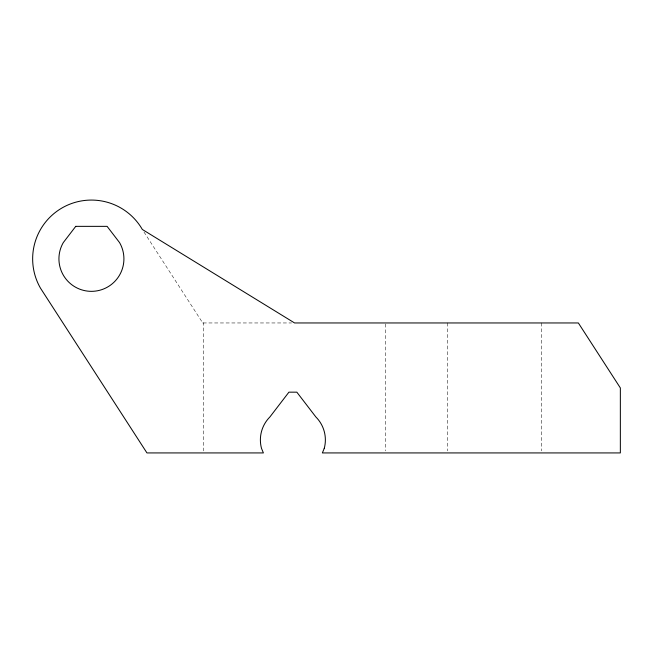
<?xml version="1.0" encoding="UTF-8"?>
<svg xmlns="http://www.w3.org/2000/svg" width="653" height="653" viewBox="0 0 653 653"><rect width="100%" height="100%" fill="white"/><g stroke="black" fill="none" stroke-linecap="round" stroke-linejoin="round"><path stroke-width="0.49" stroke-dasharray="3.27 2.45" d="M143.97 232.011L202.74 322.957L291.54 322.957M202.74 322.957L203.589 322.957L203.589 450.897M541.492 322.957L541.492 450.897M447.542 322.957L447.542 450.897M385.556 323.97L385.556 450.897"/><path stroke-width="0.98" d="M324.263 448.342L322.362 452.929L620.35 452.929L620.35 387.939L578.354 322.957L294.568 322.957L142.33 229.464A58.778 58.778 0 0 0 62.035 207.948A58.778 58.778 0 0 0 40.527 288.234L146.949 452.929L263.396 452.929L261.494 448.342A32.495 32.495 0 0 1 269.901 416.957L288.92 392.167L296.837 392.167L315.856 416.957A32.495 32.495 0 0 1 324.263 448.342M75.748 226.354L63.284 242.606A32.495 32.495 0 0 0 91.428 291.344A32.495 32.495 0 0 0 119.564 242.606L107.1 226.354L75.748 226.354"/></g></svg>
